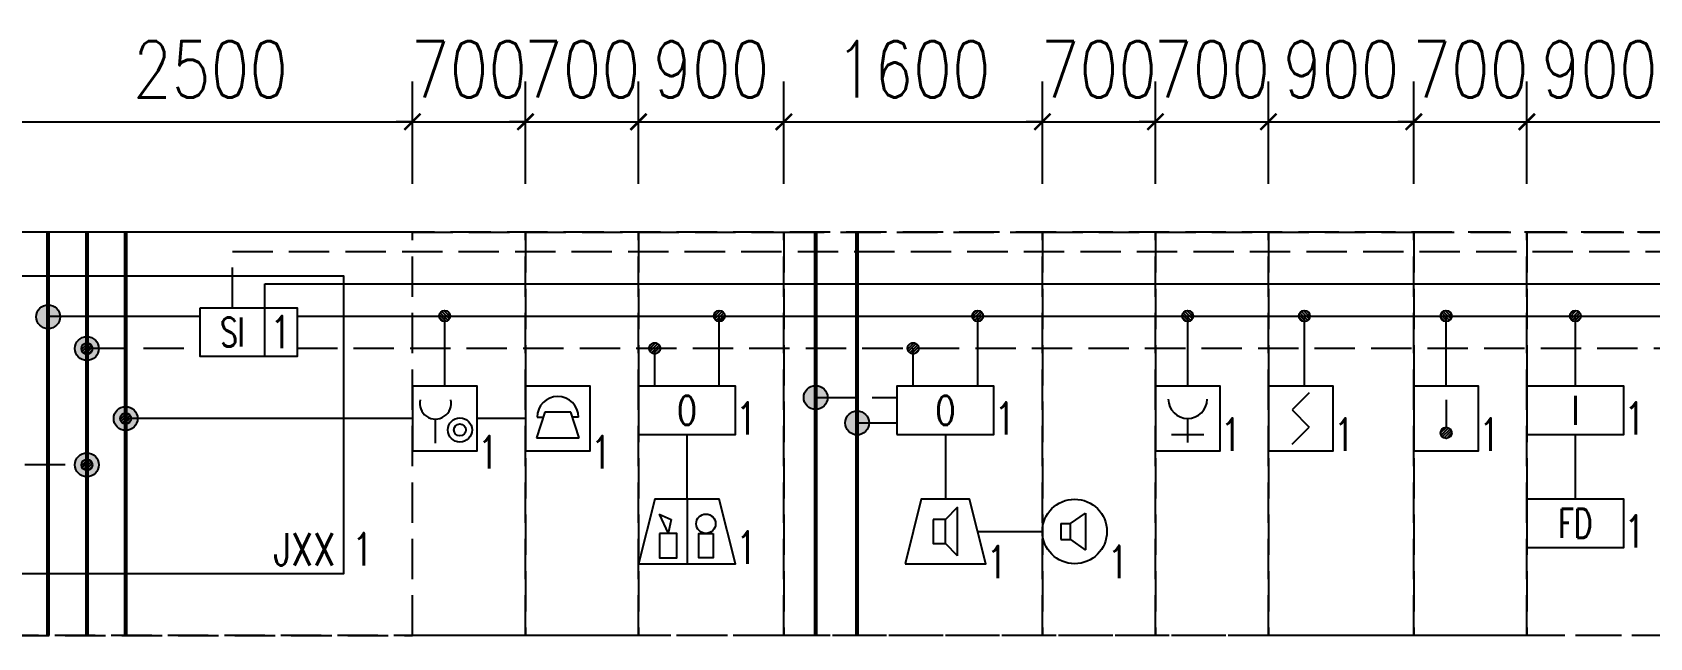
# Model space of a CAD drawing. Header units: millimetres. Extents: x -2817 to 99833, y 5022 to 48346.
# Drawn here: x 18412 to 28425, y 34762 to 38513 of the extents above; entities that cross this region are included whole.
import ezdxf
from ezdxf.enums import TextEntityAlignment as Align
from ezdxf.lldxf.tags import DXFTag

# ---------------------------------------------------------------- set-up
doc = ezdxf.new("R2010")
doc.units = ezdxf.units.MM
doc.header["$LTSCALE"] = 1000
doc.header["$PDMODE"] = 1
doc.header["$PDSIZE"] = 1
doc.linetypes.add('DASH', pattern=[0.35, 0.25, -0.1])
doc.linetypes.add('PHANTOM2', pattern=[1.25, 0.625, -0.125, 0.125, -0.125, 0.125, -0.125])
doc.layers.add('E-ANNO-TEXT', color=6, linetype='Continuous')
doc.layers.add('E-EQUIP', color=4, linetype='Continuous')
doc.styles.add('_TEL_DIM', font='arial.ttf', dxfattribs={"width": 0.8, "height": 3.5})
doc.styles.add('E-TEXT', font='romans.shx', dxfattribs={"width": 0.8, "bigfont": 'hztxt.shx'})
doc.styles.get("Standard").update_dxf_attribs({"font": 'tjromans.shx', "width": 0.8, "bigfont": 'tj-hztxt.shx'})
tags = doc.linetypes.add('TJAD_FA_T', pattern='A,0.75,-0.1,["T",E-TEXT,S=0.2,R=0,X=0,Y=-0.1],-0.3', length=1.15).pattern_tags.tags
tags[6] = DXFTag(74, 10)
doc.dimstyles.get("Standard").update_dxf_attribs({"dimscale": 100, "dimtxt": 3.5, "dimasz": 1, "dimexe": 2.5, "dimexo": 3, "dimgap": 1.5, "dimtad": 1, "dimdec": 0, "dimzin": 0, "dimdsep": 46, "dimtxsty": 'Standard', "dimblk": 'ARCHTICK', "dimcen": 0.09, "dimadec": 0, "dimazin": 0, "dimtfac": 1, "dimtdec": 0, "dimtix": 1, "dimtmove": 2, "dimatfit": 3, "dimfxl": 0, "dimtolj": 1, "dimtzin": 0, "dimarcsym": 0})

# ---------------------------------------------------------------- blocks, each defined once
blk = doc.blocks.new('FA-总线短路隔离器')
blk.add_line((1, 0), (1, 3))
blk.add_lwpolyline([(-3, 3), (3, 3), (3, 0), (-3, 0)], close=True)
for p in [(0, 3), (-3, 1.5), (3, 1.5), (0, 0)]:
    blk.add_point(p)
at = {"color": 6, "insert": (-1, 1.5), "char_height": 1.8, "width": 4, "attachment_point": 5, "line_spacing_factor": 0.6, "style": 'E-TEXT'}
blk.add_mtext('{\\W0.7;SI}', dxfattribs=at)
at = {"layer": 'E-EQUIP', "color": 6, "style": 'E-TEXT', "width": 0.8}
blk.add_attdef('N', text='', height=1.8, dxfattribs=at).set_placement((2, 1.5), align=Align.MIDDLE_CENTER)
blk = doc.blocks.new('FA-02-带消防电话插孔的手动报警按钮')
at = {"color": 6}
blk.add_line((-0.58, 0.47), (-0.58, 1.97), dxfattribs=at)
blk.add_lwpolyline([(-2, 0), (2, 0), (2, 4), (-2, 4)], close=True)
for radius in [0.748, 0.374]:
    blk.add_circle((0.94, 1.29), radius, dxfattribs=at)
blk.add_arc((-0.58, 2.94), 0.974, 166.735, 13.265, dxfattribs=at)
blk = doc.blocks.new('FA-07-消火栓起泵按钮')
at = {"color": 6}
for p, q in [((0, 0.51), (0, 2.01)), ((-1, 1.01), (1, 1.01))]:
    blk.add_line(p, q, dxfattribs=at)
blk.add_lwpolyline([(-2, 0), (2, 0), (2, 4), (-2, 4)], close=True)
blk.add_arc((0, 3.2), 1.2, 180, 0, dxfattribs=at)
for p in [(0, 4), (-2, 2), (2, 2), (0, 0)]:
    blk.add_point(p)
blk = doc.blocks.new('FA-04-声光警报器')
at = {"color": 6}
for p, q in [((-1.73, 3.08), (-0.99, 2.74)), ((-1.73, 3.08), (-1.17, 1.88)), ((0, 4), (0, 0)), ((-0.99, 2.74), (-1.17, 1.88))]:
    blk.add_line(p, q, dxfattribs=at)
blk.add_lwpolyline([(-3, 0), (3, 0), (2, 4), (-2, 4)], close=True)
for points in [[(-1.71, 1.88), (-1.71, 0.36), (-0.63, 0.36), (-0.63, 1.88)], [(1.61, 1.88), (1.61, 0.36), (0.73, 0.36), (0.73, 1.88)]]:
    blk.add_lwpolyline(points, close=True, dxfattribs=at)
blk.add_circle((1.17, 2.48), 0.6, dxfattribs=at)
for p in [(0, 4), (-2.5, 2), (2.5, 2), (0, 0)]:
    blk.add_point(p)
blk = doc.blocks.new('FA-08-智能型点型感烟探测器')
at = {"color": 6}
for p, q in [((0.53, 1.59), (-0.53, 0.53)), ((-0.53, 0.53), (0.53, -0.53)), ((-0.53, -1.59), (0.53, -0.53))]:
    blk.add_line(p, q, dxfattribs=at)
blk.add_lwpolyline([(-2, -2), (2, -2), (2, 2), (-2, 2)], close=True)
for p in [(0, 2), (-2, 0), (2, 0), (0, -2)]:
    blk.add_point(p)
blk = doc.blocks.new('FA-输出控制模块')
blk.add_lwpolyline([(-3, 0), (3, 0), (3, 3), (-3, 3)], close=True)
at = {"color": 6, "insert": (0, 1.5), "char_height": 1.8, "width": 6, "attachment_point": 5, "line_spacing_factor": 0.6, "style": 'E-TEXT'}
blk.add_mtext('{\\W0.7;O}', dxfattribs=at)
blk = doc.blocks.new('FA-05-3W火灾警报扬声器(挂墙明装距地2.4m)')
at = {"color": 6}
for p, q in [((0.75, 3.5), (0, 2.75)), ((0.75, 0.5), (0.75, 3.5)), ((0.75, 0.5), (0, 1.25))]:
    blk.add_line(p, q, dxfattribs=at)
blk.add_lwpolyline([(-2.5, 0), (2.5, 0), (1.5, 4), (-1.5, 4)], close=True)
blk.add_lwpolyline([(-0.75, 2.75), (-0.75, 1.25), (0, 1.25), (0, 2.75)], close=True, dxfattribs=at)
for p in [(0, 4), (-2, 2), (2, 2), (0, 0)]:
    blk.add_point(p)
blk = doc.blocks.new('FA-09-智能型点型感温探测器')
h = blk.add_hatch()
h.set_pattern_fill('ANSI31', color=6, style=0)
h.set_pattern_definition([(45, (-3814.5282, -2207.00641), (-0.0883883476, 0.0883883476), [])])
h.paths.add_polyline_path([(0.34, -0.89, 1), (-0.34, -0.89, 1)])
at = {"color": 6}
blk.add_line((0, 1.16), (0, -0.55), dxfattribs=at)
blk.add_lwpolyline([(-2, -2), (2, -2), (2, 2), (-2, 2)], close=True)
blk.add_circle((0, -0.89), 0.343, dxfattribs=at)
for p in [(0, 2), (-2, 0), (2, 0), (0, -2)]:
    blk.add_point(p)
blk = doc.blocks.new('FA-03-火灾报警电话机')
at = {"color": 6}
for p, q in [((-0.8, 2.4), (-1.32, 0.8)), ((-1.28, 2.08), (-0.904, 2.08)), ((0.8, 2.4), (-0.8, 2.4)), ((1.32, 0.8), (0.8, 2.4)), ((1.28, 2.08), (0.904, 2.08)), ((-1.32, 0.8), (1.32, 0.8))]:
    blk.add_line(p, q, dxfattribs=at)
blk.add_lwpolyline([(-2, 0), (2, 0), (2, 4), (-2, 4)], close=True)
blk.add_arc((0, 2.08), 1.28, 0, 180, dxfattribs=at)
at = {"layer": 'Defpoints'}
for p in [(0, 4), (-2, 2), (2, 2), (0, 0)]:
    blk.add_point(p, dxfattribs=at)
blk = doc.blocks.new('FA-06-3W火灾警报扬声器(吸顶安装)')
at = {"color": 6}
for p, q in [((-0.26, 0.49), (0.67, 1.14)), ((0.67, 1.14), (0.67, -1.13)), ((-0.86, 0.49), (-0.26, 0.49)), ((-0.86, 0.49), (-0.86, -0.5)), ((-0.26, -0.5), (-0.26, 0.49)), ((-0.86, -0.5), (-0.26, -0.5)), ((-0.26, -0.5), (0.67, -1.15))]:
    blk.add_line(p, q, dxfattribs=at)
blk.add_circle((0, 0), 2)
for p in [(0, 2), (-2, 0.01), (2, -0.01), (0, -2)]:
    blk.add_point(p)
at = {"color": 6, "style": '_TEL_DIM', "flags": 1}
for tag in ['A', 'REMARK']:
    blk.add_attdef(tag, text='', height=0.0000888, dxfattribs=at).set_placement((0, 0), align=Align.MIDDLE_CENTER)
blk = doc.blocks.new('FA-输入模块')
blk.add_lwpolyline([(-3, 0), (3, 0), (3, 3), (-3, 3)], close=True)
at = {"color": 6, "insert": (0, 1.5), "char_height": 1.8, "width": 6, "attachment_point": 5, "line_spacing_factor": 0.6, "style": 'E-TEXT'}
blk.add_mtext('{\\W0.7;I}', dxfattribs=at)
blk = doc.blocks.new('FA-10-防火阀(70°C熔断关闭)')
blk.add_lwpolyline([(-3, -1.5), (3, -1.5), (3, 1.5), (-3, 1.5)], close=True)
for p in [(0, 1.5), (3, 0), (-3, 0), (0, -1.5)]:
    blk.add_point(p)
at = {"color": 6, "insert": (0, 0), "char_height": 1.8, "width": 6, "attachment_point": 5, "line_spacing_factor": 0.6, "style": 'E-TEXT'}
blk.add_mtext('{\\W0.7;FD}', dxfattribs=at)
blk = doc.blocks.new('_ArchTick')
at = {"color": 0, "linetype": 'ByBlock', "const_width": 0.15}
blk.add_lwpolyline([(-0.5, -0.5), (0.5, 0.5)], dxfattribs=at)
blk = doc.blocks.new('*D140')
at = {"layer": 'Defpoints', "color": 0, "transparency": 16777216}
for p in [(20765, 37959), (18265, 37275), (20765, 37275)]:
    blk.add_point(p, dxfattribs=at)
at = {"layer": 'E-EQUIP', "color": 0, "linetype": 'Continuous', "lineweight": -2, "transparency": 16777216}
for p, q in [((18265, 37575), (18265, 38209)), ((20765, 37575), (20765, 38209)), ((18265, 37959), (20765, 37959))]:
    blk.add_line(p, q, dxfattribs=at)
at = {"layer": 'E-EQUIP', "color": 0, "lineweight": -2, "transparency": 16777216, "xscale": 100, "yscale": 100, "zscale": 100, "rotation": 180}
blk.add_blockref('_ArchTick', (18265, 37959), dxfattribs=at)
at = {"layer": 'E-EQUIP', "color": 0, "lineweight": -2, "transparency": 16777216, "xscale": 100, "yscale": 100, "zscale": 100}
blk.add_blockref('_ArchTick', (20765, 37959), dxfattribs=at)
at = {"layer": 'E-EQUIP', "transparency": 16777216, "insert": (19515, 38284), "char_height": 350, "attachment_point": 5}
blk.add_mtext('\\A1;2500', dxfattribs=at)
blk = doc.blocks.new('*D141')
at = {"layer": 'Defpoints', "color": 0, "transparency": 16777216}
for p in [(21465, 37959), (20765, 37275), (21465, 37275)]:
    blk.add_point(p, dxfattribs=at)
at = {"layer": 'E-EQUIP', "color": 0, "linetype": 'Continuous', "lineweight": -2, "transparency": 16777216}
for p, q in [((20765, 37575), (20765, 38209)), ((21465, 37575), (21465, 38209)), ((20765, 37959), (20665, 37959)), ((20765, 37959), (21465, 37959)), ((21465, 37959), (21565, 37959))]:
    blk.add_line(p, q, dxfattribs=at)
at = {"layer": 'E-EQUIP', "color": 0, "lineweight": -2, "transparency": 16777216, "xscale": 100, "yscale": 100, "zscale": 100}
blk.add_blockref('_ArchTick', (20765, 37959), dxfattribs=at)
at = {"layer": 'E-EQUIP', "color": 0, "lineweight": -2, "transparency": 16777216, "xscale": 100, "yscale": 100, "zscale": 100, "rotation": 180}
blk.add_blockref('_ArchTick', (21465, 37959), dxfattribs=at)
at = {"layer": 'E-EQUIP', "transparency": 16777216, "insert": (21115, 38284), "char_height": 350, "attachment_point": 5}
blk.add_mtext('\\A1;700', dxfattribs=at)
blk = doc.blocks.new('*D142')
at = {"layer": 'Defpoints', "color": 0, "transparency": 16777216}
for p in [(22165, 37959), (21465, 37275), (22165, 37275)]:
    blk.add_point(p, dxfattribs=at)
at = {"layer": 'E-EQUIP', "color": 0, "linetype": 'Continuous', "lineweight": -2, "transparency": 16777216}
for p, q in [((21465, 37575), (21465, 38209)), ((22165, 37575), (22165, 38209)), ((21465, 37959), (21365, 37959)), ((21465, 37959), (22165, 37959)), ((22165, 37959), (22265, 37959))]:
    blk.add_line(p, q, dxfattribs=at)
at = {"layer": 'E-EQUIP', "color": 0, "lineweight": -2, "transparency": 16777216, "xscale": 100, "yscale": 100, "zscale": 100}
blk.add_blockref('_ArchTick', (21465, 37959), dxfattribs=at)
at = {"layer": 'E-EQUIP', "color": 0, "lineweight": -2, "transparency": 16777216, "xscale": 100, "yscale": 100, "zscale": 100, "rotation": 180}
blk.add_blockref('_ArchTick', (22165, 37959), dxfattribs=at)
at = {"layer": 'E-EQUIP', "transparency": 16777216, "insert": (21815, 38284), "char_height": 350, "attachment_point": 5}
blk.add_mtext('\\A1;700', dxfattribs=at)
blk = doc.blocks.new('*D143')
at = {"layer": 'Defpoints', "color": 0, "transparency": 16777216}
for p in [(23065, 37959), (22165, 37275), (23065, 37275)]:
    blk.add_point(p, dxfattribs=at)
at = {"layer": 'E-EQUIP', "color": 0, "linetype": 'Continuous', "lineweight": -2, "transparency": 16777216}
for p, q in [((22165, 37575), (22165, 38209)), ((23065, 37575), (23065, 38209)), ((22165, 37959), (23065, 37959))]:
    blk.add_line(p, q, dxfattribs=at)
at = {"layer": 'E-EQUIP', "color": 0, "lineweight": -2, "transparency": 16777216, "xscale": 100, "yscale": 100, "zscale": 100, "rotation": 180}
blk.add_blockref('_ArchTick', (22165, 37959), dxfattribs=at)
at = {"layer": 'E-EQUIP', "color": 0, "lineweight": -2, "transparency": 16777216, "xscale": 100, "yscale": 100, "zscale": 100}
blk.add_blockref('_ArchTick', (23065, 37959), dxfattribs=at)
at = {"layer": 'E-EQUIP', "transparency": 16777216, "insert": (22615, 38284), "char_height": 350, "attachment_point": 5}
blk.add_mtext('\\A1;900', dxfattribs=at)
blk = doc.blocks.new('*D144')
at = {"layer": 'Defpoints', "color": 0, "transparency": 16777216}
for p in [(24665, 37959), (23065, 37275), (24665, 37275)]:
    blk.add_point(p, dxfattribs=at)
at = {"layer": 'E-EQUIP', "color": 0, "linetype": 'Continuous', "lineweight": -2, "transparency": 16777216}
for p, q in [((23065, 37575), (23065, 38209)), ((24665, 37575), (24665, 38209)), ((23065, 37959), (24665, 37959))]:
    blk.add_line(p, q, dxfattribs=at)
at = {"layer": 'E-EQUIP', "color": 0, "lineweight": -2, "transparency": 16777216, "xscale": 100, "yscale": 100, "zscale": 100, "rotation": 180}
blk.add_blockref('_ArchTick', (23065, 37959), dxfattribs=at)
at = {"layer": 'E-EQUIP', "color": 0, "lineweight": -2, "transparency": 16777216, "xscale": 100, "yscale": 100, "zscale": 100}
blk.add_blockref('_ArchTick', (24665, 37959), dxfattribs=at)
at = {"layer": 'E-EQUIP', "transparency": 16777216, "insert": (23865, 38284), "char_height": 350, "attachment_point": 5}
blk.add_mtext('\\A1;1600', dxfattribs=at)
blk = doc.blocks.new('*D145')
at = {"layer": 'Defpoints', "color": 0, "transparency": 16777216}
for p in [(25365, 37959), (24665, 37275), (25365, 37275)]:
    blk.add_point(p, dxfattribs=at)
at = {"layer": 'E-EQUIP', "color": 0, "linetype": 'Continuous', "lineweight": -2, "transparency": 16777216}
for p, q in [((24665, 37575), (24665, 38209)), ((25365, 37575), (25365, 38209)), ((24665, 37959), (24565, 37959)), ((24665, 37959), (25365, 37959)), ((25365, 37959), (25465, 37959))]:
    blk.add_line(p, q, dxfattribs=at)
at = {"layer": 'E-EQUIP', "color": 0, "lineweight": -2, "transparency": 16777216, "xscale": 100, "yscale": 100, "zscale": 100}
blk.add_blockref('_ArchTick', (24665, 37959), dxfattribs=at)
at = {"layer": 'E-EQUIP', "color": 0, "lineweight": -2, "transparency": 16777216, "xscale": 100, "yscale": 100, "zscale": 100, "rotation": 180}
blk.add_blockref('_ArchTick', (25365, 37959), dxfattribs=at)
at = {"layer": 'E-EQUIP', "transparency": 16777216, "insert": (25015, 38284), "char_height": 350, "attachment_point": 5}
blk.add_mtext('\\A1;700', dxfattribs=at)
blk = doc.blocks.new('*D146')
at = {"layer": 'Defpoints', "color": 0, "transparency": 16777216}
for p in [(26065, 37959), (25365, 37275), (26065, 37275)]:
    blk.add_point(p, dxfattribs=at)
at = {"layer": 'E-EQUIP', "color": 0, "linetype": 'Continuous', "lineweight": -2, "transparency": 16777216}
for p, q in [((25365, 37575), (25365, 38209)), ((26065, 37575), (26065, 38209)), ((25365, 37959), (25265, 37959)), ((25365, 37959), (26065, 37959)), ((26065, 37959), (26165, 37959))]:
    blk.add_line(p, q, dxfattribs=at)
at = {"layer": 'E-EQUIP', "color": 0, "lineweight": -2, "transparency": 16777216, "xscale": 100, "yscale": 100, "zscale": 100}
blk.add_blockref('_ArchTick', (25365, 37959), dxfattribs=at)
at = {"layer": 'E-EQUIP', "color": 0, "lineweight": -2, "transparency": 16777216, "xscale": 100, "yscale": 100, "zscale": 100, "rotation": 180}
blk.add_blockref('_ArchTick', (26065, 37959), dxfattribs=at)
at = {"layer": 'E-EQUIP', "transparency": 16777216, "insert": (25715, 38284), "char_height": 350, "attachment_point": 5}
blk.add_mtext('\\A1;700', dxfattribs=at)
blk = doc.blocks.new('*D147')
at = {"layer": 'Defpoints', "color": 0, "transparency": 16777216}
for p in [(26965, 37959), (26065, 37275), (26965, 37275)]:
    blk.add_point(p, dxfattribs=at)
at = {"layer": 'E-EQUIP', "color": 0, "linetype": 'Continuous', "lineweight": -2, "transparency": 16777216}
for p, q in [((26065, 37575), (26065, 38209)), ((26965, 37575), (26965, 38209)), ((26065, 37959), (26965, 37959))]:
    blk.add_line(p, q, dxfattribs=at)
at = {"layer": 'E-EQUIP', "color": 0, "lineweight": -2, "transparency": 16777216, "xscale": 100, "yscale": 100, "zscale": 100, "rotation": 180}
blk.add_blockref('_ArchTick', (26065, 37959), dxfattribs=at)
at = {"layer": 'E-EQUIP', "color": 0, "lineweight": -2, "transparency": 16777216, "xscale": 100, "yscale": 100, "zscale": 100}
blk.add_blockref('_ArchTick', (26965, 37959), dxfattribs=at)
at = {"layer": 'E-EQUIP', "transparency": 16777216, "insert": (26515, 38284), "char_height": 350, "attachment_point": 5}
blk.add_mtext('\\A1;900', dxfattribs=at)
blk = doc.blocks.new('*D148')
at = {"layer": 'Defpoints', "color": 0, "transparency": 16777216}
for p in [(27665, 37959), (26965, 37275), (27665, 37275)]:
    blk.add_point(p, dxfattribs=at)
at = {"layer": 'E-EQUIP', "color": 0, "linetype": 'Continuous', "lineweight": -2, "transparency": 16777216}
for p, q in [((26965, 37575), (26965, 38209)), ((27665, 37575), (27665, 38209)), ((26965, 37959), (26865, 37959)), ((26965, 37959), (27665, 37959)), ((27665, 37959), (27765, 37959))]:
    blk.add_line(p, q, dxfattribs=at)
at = {"layer": 'E-EQUIP', "color": 0, "lineweight": -2, "transparency": 16777216, "xscale": 100, "yscale": 100, "zscale": 100}
blk.add_blockref('_ArchTick', (26965, 37959), dxfattribs=at)
at = {"layer": 'E-EQUIP', "color": 0, "lineweight": -2, "transparency": 16777216, "xscale": 100, "yscale": 100, "zscale": 100, "rotation": 180}
blk.add_blockref('_ArchTick', (27665, 37959), dxfattribs=at)
at = {"layer": 'E-EQUIP', "transparency": 16777216, "insert": (27315, 38284), "char_height": 350, "attachment_point": 5}
blk.add_mtext('\\A1;700', dxfattribs=at)
blk = doc.blocks.new('*D149')
at = {"layer": 'Defpoints', "color": 0, "transparency": 16777216}
for p in [(28565, 37959), (27665, 37275), (28565, 37275)]:
    blk.add_point(p, dxfattribs=at)
at = {"layer": 'E-EQUIP', "color": 0, "linetype": 'Continuous', "lineweight": -2, "transparency": 16777216}
for p, q in [((27665, 37575), (27665, 38209)), ((28565, 37575), (28565, 38209)), ((27665, 37959), (28565, 37959))]:
    blk.add_line(p, q, dxfattribs=at)
at = {"layer": 'E-EQUIP', "color": 0, "lineweight": -2, "transparency": 16777216, "xscale": 100, "yscale": 100, "zscale": 100, "rotation": 180}
blk.add_blockref('_ArchTick', (27665, 37959), dxfattribs=at)
at = {"layer": 'E-EQUIP', "color": 0, "lineweight": -2, "transparency": 16777216, "xscale": 100, "yscale": 100, "zscale": 100}
blk.add_blockref('_ArchTick', (28565, 37959), dxfattribs=at)
at = {"layer": 'E-EQUIP', "transparency": 16777216, "insert": (28115, 38284), "char_height": 350, "attachment_point": 5}
blk.add_mtext('\\A1;900', dxfattribs=at)

msp = doc.modelspace()

# ---------------------------------------------------------------- hatches: boundary and pattern name
at = {"layer": 'E-ANNO-TEXT'}
h = msp.add_hatch(dxfattribs=at)
h.set_pattern_fill('ANSI31', color=11, scale=100, style=0)
h.set_pattern_definition([(135, (402417.854, -183855.492), (8.83883476, 8.83883476), [])])
h.paths.add_polyline_path([(20930.8, 36755.7, -1), (20999.3, 36755.7, -1)])
h = msp.add_hatch(dxfattribs=at)
h.set_pattern_fill('ANSI31', color=11, scale=100, style=0)
h.set_pattern_definition([(45, (-358787.786, -183855.553), (-8.83883476, 8.83883476), [])])
h.paths.add_polyline_path([(22699.3, 36755.6, 1), (22630.8, 36755.6, 1)])
h = msp.add_hatch(dxfattribs=at)
h.set_pattern_fill('ANSI31', color=11, scale=100, style=0)
h.set_pattern_definition([(45, (-357187.786, -183855.553), (-8.83883476, 8.83883476), [])])
h.paths.add_polyline_path([(24299.3, 36755.6, 1), (24230.8, 36755.6, 1)])
h = msp.add_hatch(dxfattribs=at)
h.set_pattern_fill('ANSI31', color=11, scale=100, style=0)
h.set_pattern_definition([(135, (407017.854, -183855.548), (8.83883476, 8.83883476), [])])
h.paths.add_polyline_path([(25530.8, 36755.6, -1), (25599.3, 36755.6, -1)])
h = msp.add_hatch(dxfattribs=at)
h.set_pattern_fill('ANSI31', color=11, scale=100, style=0)
h.set_pattern_definition([(135, (407740.46, -183855.553), (8.83883476, 8.83883476), [])])
h.paths.add_polyline_path([(26253.4, 36755.6, -1), (26321.9, 36755.6, -1)])
h = msp.add_hatch(dxfattribs=at)
h.set_pattern_fill('ANSI31', color=11, scale=100, style=0)
h.set_pattern_definition([(135, (408617.854, -183855.553), (8.83883476, 8.83883476), [])])
h.paths.add_polyline_path([(27130.8, 36755.6, -1), (27199.3, 36755.6, -1)])
h = msp.add_hatch(dxfattribs=at)
h.set_pattern_fill('ANSI31', color=11, scale=100, style=0)
h.set_pattern_definition([(45, (-353487.786, -183855.909), (-8.83883476, 8.83883476), [])])
h.paths.add_polyline_path([(27999.3, 36755.3, 1), (27930.8, 36755.3, 1)])
at = {"layer": 'E-ANNO-TEXT', "linetype": 'DASH'}
h = msp.add_hatch(dxfattribs=at)
h.set_pattern_fill('ANSI31', color=2, scale=100, style=0)
h.set_pattern_definition([(45, (-359187.786, -184055.55), (-8.83883476, 8.83883476), [])])
h.paths.add_polyline_path([(22299.3, 36555.6, 1), (22230.8, 36555.6, 1)])
h = msp.add_hatch(dxfattribs=at)
h.set_pattern_fill('ANSI31', color=2, scale=100, style=0)
h.set_pattern_definition([(45, (-357587.786, -184055.55), (-8.83883476, 8.83883476), [])])
h.paths.add_polyline_path([(23899.3, 36555.6, 1), (23830.8, 36555.6, 1)])
at = {"layer": 'E-EQUIP'}
h = msp.add_hatch(color=256, dxfattribs=at)
edge = h.paths.add_edge_path()
edge.add_arc((18509.4, 36750.9), 74, 0, 360)
h = msp.add_hatch(color=256, dxfattribs=at)
edge = h.paths.add_edge_path()
edge.add_arc((18749.4, 36553.8), 74, 0, 360)
h = msp.add_hatch(dxfattribs=at)
h.set_pattern_fill('ANSI31', color=256, scale=100, style=0)
h.set_pattern_definition([(45, (-362703.423, -184057.345), (-8.83883476, 8.83883476), [])])
h.paths.add_polyline_path([(18783.7, 36553.8, 1), (18715.1, 36553.8, 1)])
h = msp.add_hatch(color=256, dxfattribs=at)
edge = h.paths.add_edge_path()
edge.add_arc((23261.3, 36250.5), 74, 0, 360)
h = msp.add_hatch(color=256, dxfattribs=at)
edge = h.paths.add_edge_path()
edge.add_arc((18989.4, 36120.5), 74, 0, 360)
h = msp.add_hatch(dxfattribs=at)
h.set_pattern_fill('ANSI31', color=256, scale=100, style=0)
h.set_pattern_definition([(45, (-362463.469, -184490.656), (-8.83883476, 8.83883476), [])])
h.paths.add_polyline_path([(19023.6, 36120.5, 1), (18955.1, 36120.5, 1)])
h = msp.add_hatch(color=256, dxfattribs=at)
edge = h.paths.add_edge_path()
edge.add_arc((23518.3, 36092.7), 74, 0, 360)
h = msp.add_hatch(color=256, dxfattribs=at)
edge = h.paths.add_edge_path()
edge.add_arc((18749.4, 35833.1), 74, 0, 360)
h = msp.add_hatch(dxfattribs=at)
h.set_pattern_fill('ANSI31', color=256, scale=100, style=0)
h.set_pattern_definition([(45, (-362703.423, -184778.083), (-8.83883476, 8.83883476), [])])
h.paths.add_polyline_path([(18783.7, 35833.1, 1), (18715.1, 35833.1, 1)])

# ---------------------------------------------------------------- linework, layer by layer
at = {"layer": 'Defpoints', "color": 8, "linetype": 'DASH'}
for points in [[(18265, 34774.8), (20765, 34774.8), (20765, 37274.8), (18265, 37274.8)], [(20765, 37274.8), (21465, 37274.8), (21465, 34774.8), (20765, 34774.8)], [(21465, 37274.8), (22165, 37274.8), (22165, 34774.8), (21465, 34774.8)], [(22165, 37274.8), (23065, 37274.8), (23065, 34774.8), (22165, 34774.8)], [(23065, 37274.8), (24665, 37274.8), (24665, 34774.8), (23065, 34774.8)], [(24665, 37274.8), (25365, 37274.8), (25365, 34774.8), (24665, 34774.8)], [(25365, 37274.8), (26065, 37274.8), (26065, 34774.8), (25365, 34774.8)], [(26065, 37274.8), (26965, 37274.8), (26965, 34774.8), (26065, 34774.8)], [(26965, 37274.8), (27665, 37274.8), (27665, 34774.8), (26965, 34774.8)], [(27665, 37274.8), (28565, 37274.8), (28565, 34774.8), (27665, 34774.8)]]:
    msp.add_lwpolyline(points, close=True, dxfattribs=at)
at = {"layer": 'E-ANNO-TEXT', "color": 8, "linetype": 'DASH'}
for p, q in [((59750.7, 37274.8), (14656.2, 37274.8)), ((59750.7, 34774.8), (14656.2, 34774.8))]:
    msp.add_line(p, q, dxfattribs=at)
at = {"layer": 'E-ANNO-TEXT', "color": 2, "linetype": 'DASH'}
for p, q in [((19650.4, 36805.6), (19650.4, 37155.6)), ((19650.4, 37155.6), (54093.5, 37155.6)), ((18749.4, 36555.6), (19450.4, 36555.6)), ((20050.4, 36555.6), (54093.5, 36555.6)), ((22265, 36320.5), (22265, 36555.6)), ((23865, 36320.5), (23865, 36555.6)), ((17665, 35834.9), (18749.4, 35834.9))]:
    msp.add_line(p, q, dxfattribs=at)
at = {"layer": 'E-ANNO-TEXT', "color": 11}
for p, q in [((19850.4, 36805.6), (19850.4, 36955.6)), ((19850.4, 36955.6), (53893.5, 36955.6)), ((18509.4, 36755.6), (19450.4, 36755.6)), ((20050.4, 36755.6), (53893.5, 36755.6)), ((20965, 36320.6), (20965, 36755.7)), ((22665, 36320.5), (22665, 36755.6)), ((24265, 36320.5), (24265, 36755.6)), ((25565, 36320.5), (25565, 36755.6)), ((26287.6, 36320.5), (26287.6, 36755.6)), ((27165, 36320.5), (27165, 36755.6)), ((27965, 36320.1), (27965, 36755.3)), ((22465, 35620.5), (22465, 36020.5)), ((24065, 36020.5), (24065, 35620.5)), ((27965, 35620.5), (27965, 36020.5)), ((24265, 35420.5), (24665, 35420.5))]:
    msp.add_line(p, q, dxfattribs=at)
at = {"layer": 'E-ANNO-TEXT', "color": 6, "linetype": 'DASH'}
msp.add_line((23261.3, 36250.5), (23765, 36250.5), dxfattribs=at)
at = {"layer": 'E-ANNO-TEXT', "color": 4, "linetype": 'TJAD_FA_T'}
msp.add_line((20765, 36120.6), (18989.4, 36120.5), dxfattribs=at)
at = {"layer": 'E-ANNO-TEXT', "color": 11, "linetype": 'PHANTOM2'}
msp.add_line((23518.3, 36092.7), (23765, 36092.7), dxfattribs=at)
at = {"layer": 'E-ANNO-TEXT', "color": 11, "const_width": 25}
msp.add_lwpolyline([(18509.4, 37274.8), (18509.4, 34774.8)], dxfattribs=at)
at = {"layer": 'E-ANNO-TEXT', "color": 2, "linetype": 'DASH', "const_width": 25}
msp.add_lwpolyline([(18749.4, 37274.8), (18749.4, 34774.8)], dxfattribs=at)
at = {"layer": 'E-ANNO-TEXT', "color": 4, "linetype": 'TJAD_FA_T', "const_width": 25}
msp.add_lwpolyline([(18989.4, 37274.8), (18989.4, 34774.8)], dxfattribs=at)
at = {"layer": 'E-ANNO-TEXT', "color": 6, "linetype": 'DASH', "const_width": 25}
msp.add_lwpolyline([(23261.3, 34774.8), (23261.3, 37274.8)], dxfattribs=at)
at = {"layer": 'E-ANNO-TEXT', "color": 11, "linetype": 'PHANTOM2', "const_width": 25}
msp.add_lwpolyline([(23518.3, 34774.8), (23518.3, 37274.8)], dxfattribs=at)
at = {"layer": 'E-ANNO-TEXT', "color": 4, "linetype": 'TJAD_FA_T'}
msp.add_lwpolyline([(21465, 36120.6), (21165, 36120.6)], dxfattribs=at)
at = {"layer": 'E-ANNO-TEXT', "color": 11}
for centre in [(20965, 36755.7), (22665, 36755.6), (24265, 36755.6), (25565, 36755.6), (26287.6, 36755.6), (27165, 36755.6), (27965, 36755.3)]:
    msp.add_circle(centre, 34.3, dxfattribs=at)
at = {"layer": 'E-ANNO-TEXT', "color": 2, "linetype": 'DASH'}
for centre in [(22265, 36555.6), (23865, 36555.6)]:
    msp.add_circle(centre, 34.3, dxfattribs=at)
at = {"layer": 'E-EQUIP'}
msp.add_lwpolyline([(18265, 37004.7), (20338.4, 37004.7), (20338.4, 35157.2), (18265, 35157.2)], close=True, dxfattribs=at)
for centre, radius in [((18509.4, 36750.9), 74), ((18749.4, 36553.8), 74), ((18749.4, 36553.8), 34.3), ((23261.3, 36250.5), 74), ((18989.4, 36120.5), 74), ((18989.4, 36120.5), 34.3), ((23518.3, 36092.7), 74), ((18749.4, 35833.1), 74), ((18749.4, 35833.1), 34.3)]:
    msp.add_circle(centre, radius, dxfattribs=at)

# ---------------------------------------------------------------- block references
ref = msp.add_blockref('FA-总线短路隔离器', (19750.4, 36505.6), dxfattribs=dict(at, xscale=100, yscale=100, zscale=100))
ref.add_attrib('N', '1', dxfattribs={"layer": '0', "color": 6, "height": 200, "style": 'E-TEXT', "width": 0.8}).set_placement((19950.4, 36655.6), align=Align.MIDDLE_CENTER)
at = {"layer": 'E-EQUIP', "xscale": 100, "yscale": 100, "zscale": 100}
for name, p in [('FA-02-带消防电话插孔的手动报警按钮', (20965, 35920.6)), ('FA-03-火灾报警电话机', (21665, 35920.6)), ('FA-输出控制模块', (22465, 36020.5)), ('FA-输出控制模块', (24065, 36020.5)), ('FA-07-消火栓起泵按钮', (25565, 35920.5)), ('FA-08-智能型点型感烟探测器', (26265, 36120.5)), ('FA-09-智能型点型感温探测器', (27165, 36120.5)), ('FA-输入模块', (27965, 36020.5)), ('FA-04-声光警报器', (22465, 35220.5)), ('FA-05-3W火灾警报扬声器(挂墙明装距地2.4m)', (24065, 35220.5)), ('FA-06-3W火灾警报扬声器(吸顶安装)', (24865, 35420.5)), ('FA-10-防火阀(70°C熔断关闭)', (27965, 35470.5))]:
    msp.add_blockref(name, p, dxfattribs=at)

# ---------------------------------------------------------------- texts
at = {"layer": 'E-ANNO-TEXT', "color": 6, "style": 'E-TEXT', "width": 0.8}
for p in [(22765, 36020.5), (24365, 36020.5), (28265, 36020.5), (25765, 35920.5), (26465, 35920.5), (27365, 35920.5), (21165, 35811.5), (21865, 35811.5), (28265, 35320.5), (20388.4, 35210.6), (22765, 35220.5), (24315, 35131.4), (25065, 35132)]:
    msp.add_text('1', height=200, rotation=0, dxfattribs=at).set_placement(p)
msp.add_text('JXX', height=200, rotation=0, dxfattribs=at).set_placement((20288.4, 35210.6), align=Align.RIGHT)

# ---------------------------------------------------------------- dimensions: what is measured, and where the dimension line sits
at = {"layer": 'E-EQUIP'}
for base, p1, p2, picture, middle in [((20765, 37958.8), (18265, 37274.8), (20765, 37274.8), '*D140', (19515, 38283.8)), ((21465, 37958.8), (20765, 37274.8), (21465, 37274.8), '*D141', (21115, 38283.8)), ((22165, 37958.8), (21465, 37274.8), (22165, 37274.8), '*D142', (21815, 38283.8)), ((23065, 37958.8), (22165, 37274.8), (23065, 37274.8), '*D143', (22615, 38283.8)), ((24665, 37958.8), (23065, 37274.8), (24665, 37274.8), '*D144', (23865, 38283.8)), ((25365, 37958.8), (24665, 37274.8), (25365, 37274.8), '*D145', (25015, 38283.8)), ((26065, 37958.8), (25365, 37274.8), (26065, 37274.8), '*D146', (25715, 38283.8)), ((26965, 37958.8), (26065, 37274.8), (26965, 37274.8), '*D147', (26515, 38283.8)), ((27665, 37958.8), (26965, 37274.8), (27665, 37274.8), '*D148', (27315, 38283.8)), ((28565, 37958.8), (27665, 37274.8), (28565, 37274.8), '*D149', (28115, 38283.8))]:
    dim = msp.add_linear_dim(base=base, p1=p1, p2=p2, dimstyle='Standard', override={"dimclrt": 256, "dimfxl": 250, "dimtfillclr": 256}, dxfattribs=at)
    dim.commit()
    dim.dimension.update_dxf_attribs({"geometry": picture, "text_midpoint": middle})

doc.saveas('drawing.dxf')
